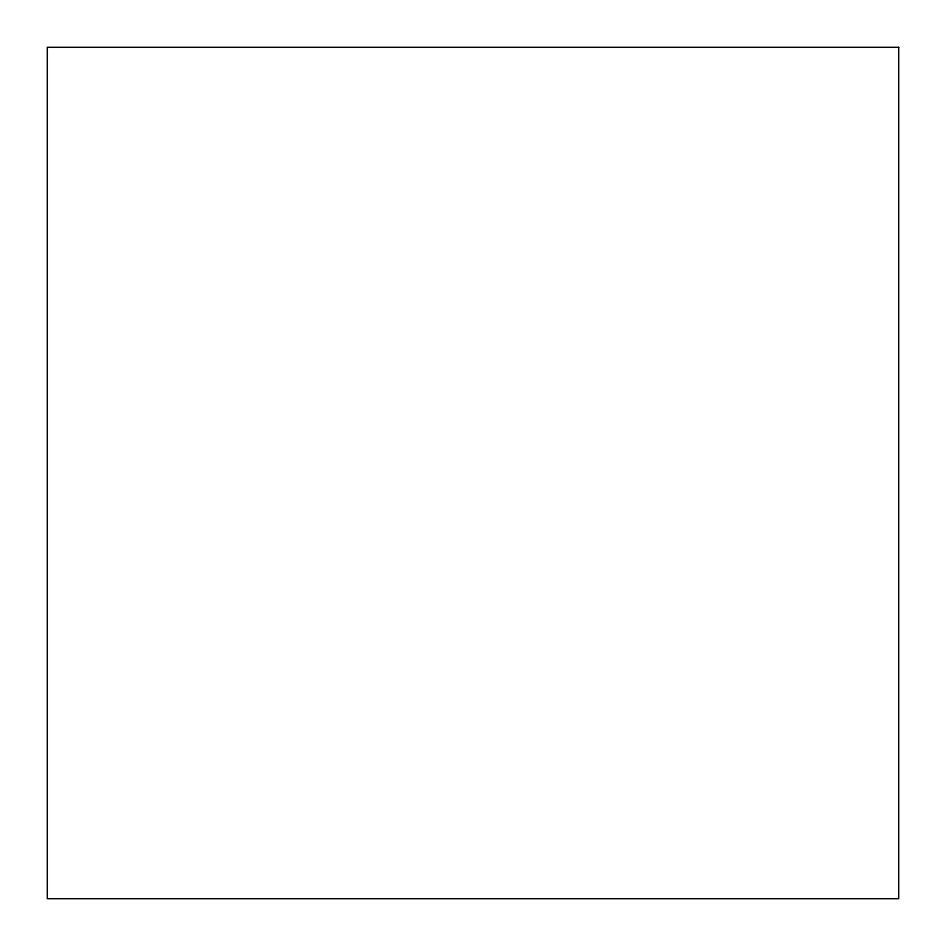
<?xml version="1.0" encoding="UTF-8"?>
<svg xmlns="http://www.w3.org/2000/svg" width="946" height="946" viewBox="0 0 946 946"><rect width="100%" height="100%" fill="white"/><g stroke="black" fill="none" stroke-linecap="round" stroke-linejoin="round"><path stroke-width="1.42" d="M898.7 47.3L47.3 47.3L47.3 898.7L898.7 898.7L898.7 47.3"/></g></svg>
